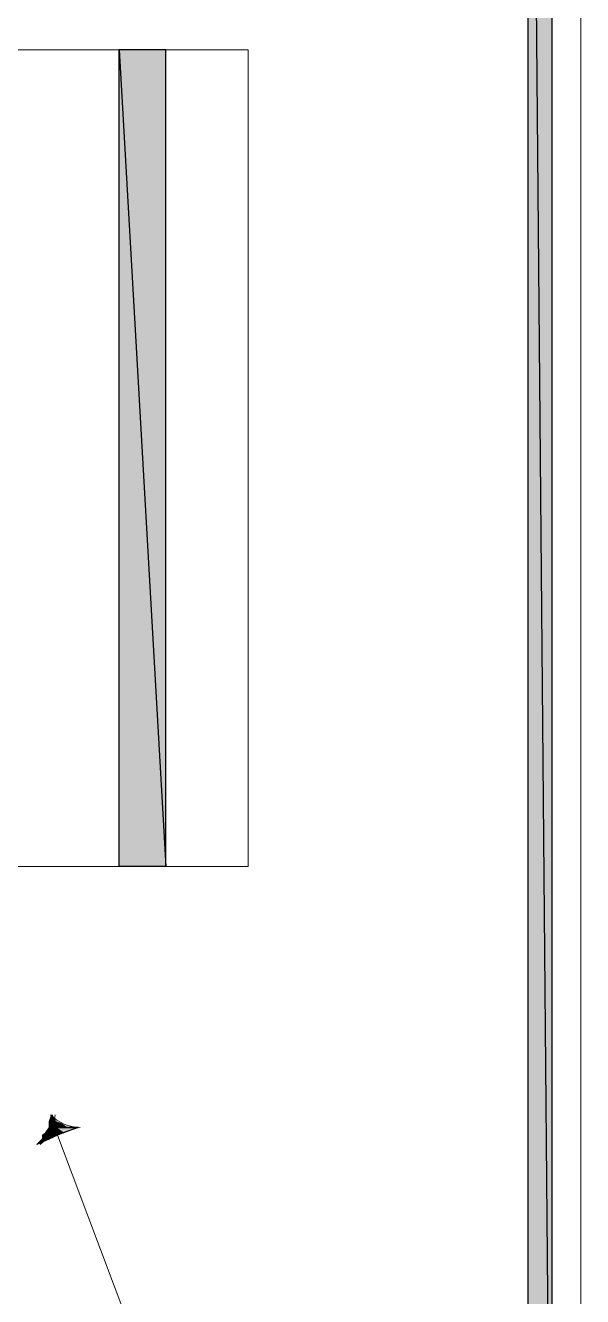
# Model space of a CAD drawing. Header units: millimetres. Extents: x 53 to 176, y -29 to 32.
# Drawn here: x 119.128 to 119.809, y -16.093 to -14.54 of the extents above; entities that cross this region are included whole.
import ezdxf

# ---------------------------------------------------------------- set-up
doc = ezdxf.new("R2010")
doc.units = ezdxf.units.MM
doc.layers.add('15 - Quadro de medição', color=6, linetype='Continuous')

msp = doc.modelspace()

# ---------------------------------------------------------------- hatches: boundary and pattern name
at = {"layer": '15 - Quadro de medição', "true_color": 0x000007}
h = msp.add_hatch(color=7, dxfattribs=at)
h.paths.add_polyline_path([(119.7722, -13.3969), (119.7429, -13.3969), (119.7722, -16.7394)])
h.paths.add_polyline_path([(119.7429, -13.3969), (119.7722, -16.7394), (119.7429, -16.7394)])
h = msp.add_hatch(color=7, dxfattribs=at)
h.paths.add_polyline_path([(119.3001, -14.5702), (119.2428, -14.5702), (119.3001, -15.5675)])
h.paths.add_polyline_path([(119.2428, -14.5702), (119.3001, -15.5675), (119.2428, -15.5675)])
h = msp.add_hatch(color=7, dxfattribs=at)
h.paths.add_polyline_path([(119.1646, -15.879), (119.1646, -15.8776), (119.1604, -15.8706)])
h.paths.add_polyline_path([(119.1646, -15.879), (119.1604, -15.8706), (119.1604, -15.879)])
h.paths.add_polyline_path([(119.1604, -15.8706), (119.1604, -15.879), (119.1576, -15.879)])
h.paths.add_polyline_path([(119.1604, -15.879), (119.1576, -15.879)])
h.paths.add_polyline_path([(119.1576, -15.879), (119.1604, -15.879), (119.1604, -15.8776)])
h = msp.add_hatch(color=7, dxfattribs=at)
h.paths.add_polyline_path([(119.1604, -15.879), (119.1576, -15.879), (119.1646, -15.886)])
h.paths.add_polyline_path([(119.1576, -15.879), (119.1646, -15.886), (119.1576, -15.886)])
h = msp.add_hatch(color=7, dxfattribs=at)
h.paths.add_polyline_path([(119.1646, -15.879), (119.1604, -15.879), (119.1716, -15.8818)])
h.paths.add_polyline_path([(119.1604, -15.879), (119.1716, -15.8818), (119.1646, -15.8818)])
h = msp.add_hatch(color=7, dxfattribs=at)
h.paths.add_polyline_path([(119.1493, -15.8957), (119.1493, -15.8999), (119.1576, -15.8999)])
h.paths.add_polyline_path([(119.1493, -15.8999), (119.1576, -15.8999), (119.1423, -15.9069)])
h = msp.add_hatch(color=7, dxfattribs=at)
h.paths.add_polyline_path([(119.1674, -15.8929), (119.1534, -15.8929), (119.1674, -15.8957)])
h.paths.add_polyline_path([(119.1534, -15.8929), (119.1674, -15.8957), (119.1493, -15.8957)])
for points in [[(119.1493, -15.8957), (119.1674, -15.8957), (119.1576, -15.8999)], [(119.1646, -15.886), (119.1926, -15.886), (119.1744, -15.8929)]]:
    msp.add_hatch(color=7, dxfattribs=at).paths.add_polyline_path(points)
h = msp.add_hatch(color=7, dxfattribs=at)
h.paths.add_polyline_path([(119.1646, -15.886), (119.1576, -15.886), (119.1674, -15.8929)])
h.paths.add_polyline_path([(119.1576, -15.886), (119.1674, -15.8929), (119.1534, -15.8929)])
h = msp.add_hatch(color=7, dxfattribs=at)
h.paths.add_polyline_path([(119.1716, -15.8818), (119.1646, -15.8818), (119.1786, -15.886)])
h.paths.add_polyline_path([(119.1646, -15.8818), (119.1786, -15.886), (119.1646, -15.886)])
h = msp.add_hatch(color=7, dxfattribs=at)
h.paths.add_polyline_path([(119.1856, -15.886), (119.1646, -15.886)])
h.paths.add_polyline_path([(119.1856, -15.886), (119.1646, -15.886), (119.1786, -15.886)])
h = msp.add_hatch(color=7, dxfattribs=at)
h.paths.add_polyline_path([(119.1926, -15.886), (119.1646, -15.886)])
h.paths.add_polyline_path([(119.1926, -15.886), (119.1646, -15.886), (119.1856, -15.886)])
h = msp.add_hatch(color=7, dxfattribs=at)
h.paths.add_polyline_path([(119.1646, -15.886), (119.1674, -15.8929), (119.1744, -15.8929)])
h.paths.add_polyline_path([(119.1674, -15.8929), (119.1744, -15.8929), (119.1674, -15.8957)])

# ---------------------------------------------------------------- linework, layer by layer
at = {"layer": '15 - Quadro de medição', "color": 7, "linetype": 'Continuous', "lineweight": 20, "true_color": 0x000007}
for points in [[(117.9522, -13.0324), (119.8071, -13.0324), (119.8071, -16.7394), (117.9522, -16.7394)], [(119.8071, -13.0324), (121.6606, -13.0324), (121.6606, -16.7394), (119.8071, -16.7394)], [(119.4007, -14.5702), (119.4007, -15.5675), (118.3308, -15.5675), (118.3308, -14.5702), (118.8671, -14.5702)]]:
    msp.add_lwpolyline(points, close=True, dxfattribs=at)
for points in [[(118.0235, -13.1748), (119.7429, -13.1748), (119.7429, -16.7394), (118.0165, -16.7394), (118.0151, -16.7394), (117.9522, -16.7394)], [(119.8071, -13.2614), (119.8071, -16.7394), (117.9522, -16.7394), (117.9522, -13.2614)], [(121.6606, -13.2614), (121.6606, -16.7394), (119.8071, -16.7394), (119.8071, -13.2614)], [(119.7429, -16.7394), (119.7722, -16.7394), (119.7722, -13.3969)], [(119.2428, -14.5702), (119.2428, -15.5675), (119.2428, -15.5675)], [(119.3001, -15.5675), (119.3001, -14.5702), (119.3001, -14.5702)], [(119.1674, -15.8957), (119.1604, -15.8706), (119.1604, -15.8706)], [(119.1604, -15.8706), (119.1674, -15.8957), (119.1674, -15.8957)], [(119.1423, -15.9069), (119.1674, -15.8957), (119.1926, -15.886)], [(122.9652, -17.5872), (119.8043, -17.5872), (119.1674, -15.8957)]]:
    msp.add_lwpolyline(points, dxfattribs=at)
at = {"layer": '15 - Quadro de medição', "color": 7, "linetype": 'Continuous', "lineweight": -2, "true_color": 0x000007}
for points in [[(119.7722, -13.3969), (119.7429, -13.3969), (119.7722, -16.7394)], [(119.7429, -13.3969), (119.7722, -16.7394), (119.7429, -16.7394)], [(119.3001, -14.5702), (119.2428, -14.5702), (119.3001, -15.5675)], [(119.2428, -14.5702), (119.3001, -15.5675), (119.2428, -15.5675)], [(119.1604, -15.8706), (119.1604, -15.879), (119.1576, -15.879)], [(119.1576, -15.879), (119.1604, -15.879), (119.1604, -15.8776)], [(119.1604, -15.879), (119.1576, -15.879)], [(119.1604, -15.879), (119.1576, -15.879), (119.1646, -15.886)], [(119.1576, -15.879), (119.1646, -15.886), (119.1576, -15.886)], [(119.1646, -15.879), (119.1646, -15.8776), (119.1604, -15.8706)], [(119.1646, -15.879), (119.1604, -15.8706), (119.1604, -15.879)], [(119.1646, -15.879), (119.1604, -15.879), (119.1716, -15.8818)], [(119.1604, -15.879), (119.1716, -15.8818), (119.1646, -15.8818)], [(119.1534, -15.8929), (119.1674, -15.8957), (119.1493, -15.8957)], [(119.1493, -15.8957), (119.1493, -15.8999), (119.1576, -15.8999)], [(119.1493, -15.8957), (119.1674, -15.8957), (119.1576, -15.8999)], [(119.1576, -15.886), (119.1674, -15.8929), (119.1534, -15.8929)], [(119.1674, -15.8929), (119.1534, -15.8929), (119.1674, -15.8957)], [(119.1646, -15.886), (119.1576, -15.886), (119.1674, -15.8929)], [(119.1716, -15.8818), (119.1646, -15.8818), (119.1786, -15.886)], [(119.1646, -15.8818), (119.1786, -15.886), (119.1646, -15.886)], [(119.1856, -15.886), (119.1856, -15.886), (119.1646, -15.886)], [(119.1856, -15.886), (119.1646, -15.886), (119.1786, -15.886)], [(119.1926, -15.886), (119.1926, -15.886), (119.1646, -15.886)], [(119.1926, -15.886), (119.1646, -15.886), (119.1856, -15.886)], [(119.1646, -15.886), (119.1674, -15.8929), (119.1744, -15.8929)], [(119.1646, -15.886), (119.1926, -15.886), (119.1744, -15.8929)], [(119.1674, -15.8929), (119.1744, -15.8929), (119.1674, -15.8957)], [(119.1493, -15.8999), (119.1576, -15.8999), (119.1423, -15.9069)]]:
    msp.add_lwpolyline(points, close=True, dxfattribs=at)
at = {"layer": '15 - Quadro de medição', "color": 7, "linetype": 'Continuous', "lineweight": 20, "true_color": 0x000007}
for points in [[(119.1465, -15.9069), (119.1576, -15.8971), (119.1632, -15.8846), (119.1646, -15.8706)], [(119.159, -15.8706), (119.1688, -15.8804), (119.1814, -15.886), (119.1953, -15.886)]]:
    msp.add_open_spline(points, degree=3, dxfattribs=at)

doc.saveas('drawing.dxf')
